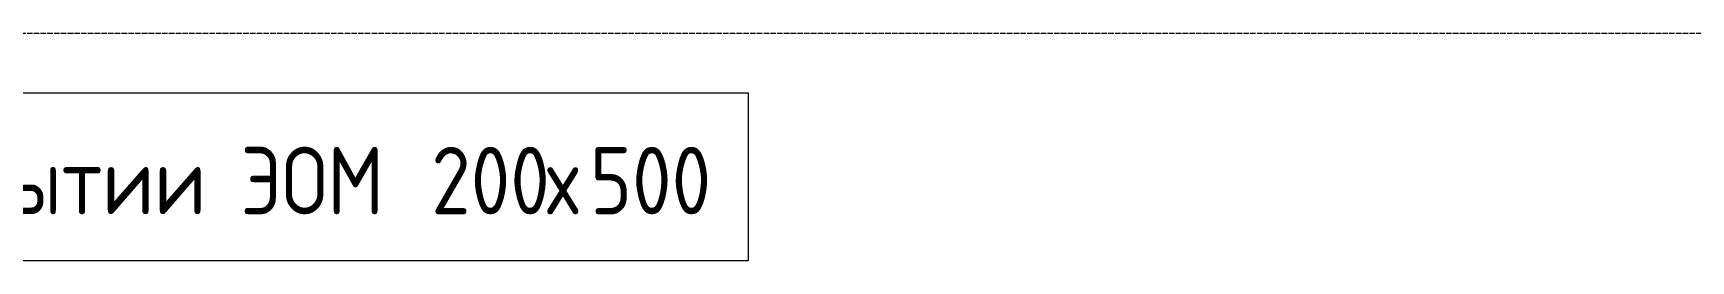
# Model space of a CAD drawing. Header units: millimetres. Extents: x -11886 to 71589, y -4690 to 48120.
# Drawn here: x 9393 to 15550, y 36013 to 36857 of the extents above; entities that cross this region are included whole.
import ezdxf

# ---------------------------------------------------------------- set-up
doc = ezdxf.new("R2010")
doc.units = ezdxf.units.MM
doc.linetypes.add('ADSK_Линия сетки', pattern=[25, 20, -2.5, 0, -2.5])
doc.layers.add('Аннотация', color=7, linetype='Continuous', lineweight=20)
doc.layers.add('Оси', color=7, linetype='Continuous', lineweight=9)
doc.styles.add('GOST Common_B', font='', dxfattribs={"width": 0.9, "height": 250})
doc.styles.get('GOST Common_B').set_extended_font_data('GOST Common', bold=True)

msp = doc.modelspace()

# ---------------------------------------------------------------- linework, layer by layer
at = {"layer": 'Аннотация', "lineweight": 9, "flags": 128}
msp.add_lwpolyline([(6431.97, 36635.6), (12049.07, 36635.6), (12049.07, 36012.6), (6431.97, 36012.6)], close=True, dxfattribs=at)
at = {"layer": 'Оси', "linetype": 'ADSK_Линия сетки'}
msp.add_line((-11086.22, 36856.79), (57141.72, 36856.79), dxfattribs=at)

# ---------------------------------------------------------------- texts
at = {"layer": 'Аннотация', "lineweight": 9, "char_height": 250, "attachment_point": 1, "style": 'GOST Common_B'}
for s, insert, width in [('\\fGOST Common|b1|i0|c204|p34|;\\W.9; ', (10080.03, 36435.03), 101.0126), ('ЭОМ', (10163.38, 36435.03), 692.658), (' 200', (10734.88, 36435.03), 685.4428), ('500', (11461.16, 36435.03), 584.4302), ('перекрытии', (8401.25, 36435.03), 2034.6829), ('\\fGOST Common|b1|i0|c204|p34|;\\W.9;х', (11300.42, 36435.03), 194.8101)]:
    msp.add_mtext(s, dxfattribs=dict(at, insert=insert, width=width))

doc.saveas('drawing.dxf')
